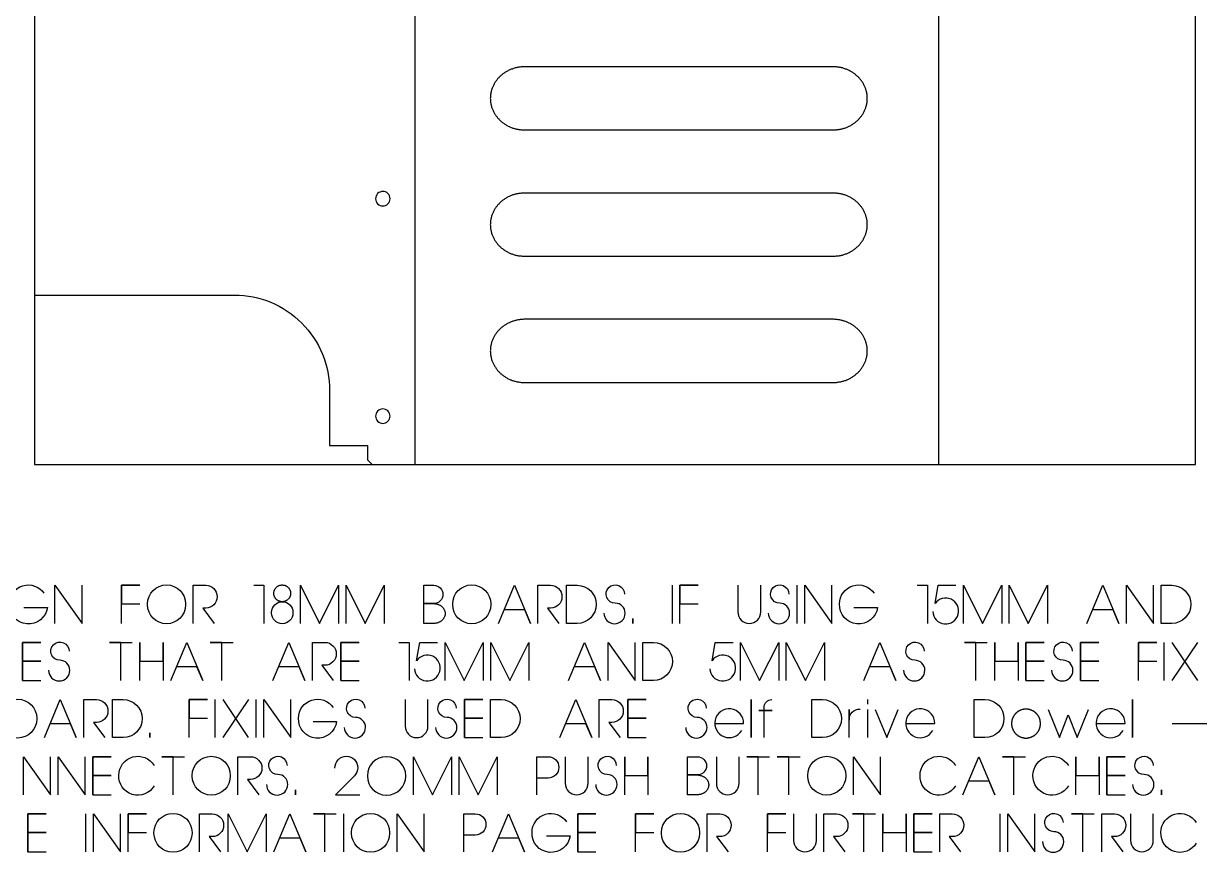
# Model space of a CAD drawing. Extents: x -841 to 6221, y -486 to 2945.
# Drawn here: x 1226 to 2462, y -410 to 461 of the extents above; entities that cross this region are included whole.
import ezdxf

# ---------------------------------------------------------------- set-up
doc = ezdxf.new("R2010")
doc.units = 0
doc.layers.add('DEFAULT_LAYER0', color=1, linetype='CONTINUOUS')
doc.layers.add('T5_LOGOLAYER_21', color=18, linetype='CONTINUOUS')

msp = doc.modelspace()

# ---------------------------------------------------------------- linework, layer by layer
at = {"layer": 'DEFAULT_LAYER0'}
for points in [[(1237.4, -2.1), (2457.4, -2.1), (2457.4, 2437.9), (1237.4, 2437.9)], [(1716.4, 382.5), (1716.5, 381.6), (1716.5, 380.8), (1716.5, 379.9), (1716.6, 379.1), (1716.7, 378.2), (1716.9, 377.4), (1717, 376.6), (1717.2, 375.8), (1717.4, 375), (1717.6, 374.2), (1717.8, 373.4), (1718.1, 372.6), (1718.3, 371.8), (1718.6, 371.1), (1718.9, 370.3), (1719.3, 369.6), (1719.6, 368.8), (1720, 368.1), (1720.4, 367.4), (1720.8, 366.7), (1721.2, 366), (1721.7, 365.3), (1722.1, 364.6), (1722.6, 363.9), (1723.1, 363.3), (1723.6, 362.6), (1724.1, 362), (1724.7, 361.4), (1725.2, 360.8), (1725.8, 360.2), (1726.4, 359.6), (1727, 359), (1727.6, 358.5), (1728.2, 357.9), (1728.9, 357.4), (1729.5, 356.9), (1730.2, 356.4), (1730.9, 355.9), (1731.6, 355.4), (1732.3, 355), (1733, 354.5), (1733.8, 354.1), (1734.5, 353.7), (1735.3, 353.3), (1736.1, 352.9), (1736.8, 352.6), (1737.6, 352.2), (1738.4, 351.9), (1739.2, 351.6), (1740.1, 351.3), (1740.9, 351.1), (1741.7, 350.8), (1742.6, 350.6), (1743.4, 350.4), (1744.3, 350.2), (1745.2, 350), (1746.1, 349.8), (1747, 349.7), (1747.9, 349.6), (1748.8, 349.5), (1749.7, 349.4), (1750.6, 349.4), (1751.5, 349.3), (1752.4, 349.3), (2076.4, 349.3), (2077.4, 349.3), (2078.3, 349.4), (2079.2, 349.4), (2080.1, 349.5), (2081, 349.6), (2081.9, 349.7), (2082.8, 349.8), (2083.7, 350), (2084.6, 350.2), (2085.4, 350.4), (2086.3, 350.6), (2087.1, 350.8), (2088, 351.1), (2088.8, 351.3), (2089.6, 351.6), (2090.5, 351.9), (2091.3, 352.2), (2092, 352.6), (2092.8, 352.9), (2093.6, 353.3), (2094.4, 353.7), (2095.1, 354.1), (2095.8, 354.5), (2096.6, 355), (2097.3, 355.4), (2098, 355.9), (2098.7, 356.4), (2099.3, 356.9), (2100, 357.4), (2100.6, 357.9), (2101.3, 358.5), (2101.9, 359), (2102.5, 359.6), (2103.1, 360.2), (2103.7, 360.8), (2104.2, 361.4), (2104.8, 362), (2105.3, 362.6), (2105.8, 363.3), (2106.3, 363.9), (2106.8, 364.6), (2107.2, 365.3), (2107.7, 366), (2108.1, 366.7), (2108.5, 367.4), (2108.9, 368.1), (2109.3, 368.8), (2109.6, 369.6), (2109.9, 370.3), (2110.3, 371.1), (2110.6, 371.8), (2110.8, 372.6), (2111.1, 373.4), (2111.3, 374.2), (2111.5, 375), (2111.7, 375.8), (2111.9, 376.6), (2112, 377.4), (2112.2, 378.2), (2112.3, 379.1), (2112.3, 379.9), (2112.4, 380.8), (2112.4, 381.6), (2112.4, 382.5), (2112.4, 383.3), (2112.4, 384.2), (2112.3, 385), (2112.3, 385.9), (2112.2, 386.7), (2112, 387.5), (2111.9, 388.3), (2111.7, 389.2), (2111.5, 390), (2111.3, 390.8), (2111.1, 391.6), (2110.8, 392.3), (2110.6, 393.1), (2110.3, 393.9), (2109.9, 394.6), (2109.6, 395.4), (2109.3, 396.1), (2108.9, 396.8), (2108.5, 397.6), (2108.1, 398.3), (2107.7, 399), (2107.2, 399.7), (2106.8, 400.3), (2106.3, 401), (2105.8, 401.7), (2105.3, 402.3), (2104.8, 402.9), (2104.2, 403.6), (2103.7, 404.2), (2103.1, 404.8), (2102.5, 405.4), (2101.9, 405.9), (2101.3, 406.5), (2100.6, 407), (2100, 407.5), (2099.3, 408.1), (2098.7, 408.6), (2098, 409), (2097.3, 409.5), (2096.6, 410), (2095.8, 410.4), (2095.1, 410.8), (2094.4, 411.2), (2093.6, 411.6), (2092.8, 412), (2092, 412.4), (2091.3, 412.7), (2090.5, 413), (2089.6, 413.3), (2088.8, 413.6), (2088, 413.9), (2087.1, 414.1), (2086.3, 414.4), (2085.4, 414.6), (2084.6, 414.8), (2083.7, 415), (2082.8, 415.1), (2081.9, 415.2), (2081, 415.4), (2080.1, 415.5), (2079.2, 415.5), (2078.3, 415.6), (2077.4, 415.6), (2076.4, 415.6), (1752.4, 415.6), (1751.5, 415.6), (1750.6, 415.6), (1749.7, 415.5), (1748.8, 415.5), (1747.9, 415.4), (1747, 415.2), (1746.1, 415.1), (1745.2, 415), (1744.3, 414.8), (1743.4, 414.6), (1742.6, 414.4), (1741.7, 414.1), (1740.9, 413.9), (1740.1, 413.6), (1739.2, 413.3), (1738.4, 413), (1737.6, 412.7), (1736.8, 412.4), (1736.1, 412), (1735.3, 411.6), (1734.5, 411.2), (1733.8, 410.8), (1733, 410.4), (1732.3, 410), (1731.6, 409.5), (1730.9, 409), (1730.2, 408.6), (1729.5, 408.1), (1728.9, 407.5), (1728.2, 407), (1727.6, 406.5), (1727, 405.9), (1726.4, 405.4), (1725.8, 404.8), (1725.2, 404.2), (1724.7, 403.6), (1724.1, 402.9), (1723.6, 402.3), (1723.1, 401.7), (1722.6, 401), (1722.1, 400.3), (1721.7, 399.7), (1721.2, 399), (1720.8, 398.3), (1720.4, 397.6), (1720, 396.8), (1719.6, 396.1), (1719.3, 395.4), (1718.9, 394.6), (1718.6, 393.9), (1718.3, 393.1), (1718.1, 392.3), (1717.8, 391.6), (1717.6, 390.8), (1717.4, 390), (1717.2, 389.2), (1717, 388.3), (1716.9, 387.5), (1716.7, 386.7), (1716.6, 385.9), (1716.5, 385), (1716.5, 384.2), (1716.5, 383.3)], [(1716.4, 249.8), (1716.5, 249), (1716.5, 248.1), (1716.5, 247.3), (1716.6, 246.4), (1716.7, 245.6), (1716.9, 244.8), (1717, 244), (1717.2, 243.2), (1717.4, 242.3), (1717.6, 241.6), (1717.8, 240.8), (1718.1, 240), (1718.3, 239.2), (1718.6, 238.4), (1718.9, 237.7), (1719.3, 236.9), (1719.6, 236.2), (1720, 235.5), (1720.4, 234.7), (1720.8, 234), (1721.2, 233.3), (1721.7, 232.6), (1722.1, 232), (1722.6, 231.3), (1723.1, 230.6), (1723.6, 230), (1724.1, 229.4), (1724.7, 228.7), (1725.2, 228.1), (1725.8, 227.5), (1726.4, 227), (1727, 226.4), (1727.6, 225.8), (1728.2, 225.3), (1728.9, 224.8), (1729.5, 224.3), (1730.2, 223.8), (1730.9, 223.3), (1731.6, 222.8), (1732.3, 222.3), (1733, 221.9), (1733.8, 221.5), (1734.5, 221.1), (1735.3, 220.7), (1736.1, 220.3), (1736.8, 219.9), (1737.6, 219.6), (1738.4, 219.3), (1739.2, 219), (1740.1, 218.7), (1740.9, 218.4), (1741.7, 218.2), (1742.6, 217.9), (1743.4, 217.7), (1744.3, 217.5), (1745.2, 217.4), (1746.1, 217.2), (1747, 217.1), (1747.9, 216.9), (1748.8, 216.9), (1749.7, 216.8), (1750.6, 216.7), (1751.5, 216.7), (1752.4, 216.7), (2076.4, 216.7), (2077.4, 216.7), (2078.3, 216.7), (2079.2, 216.8), (2080.1, 216.9), (2081, 216.9), (2081.9, 217.1), (2082.8, 217.2), (2083.7, 217.4), (2084.6, 217.5), (2085.4, 217.7), (2086.3, 217.9), (2087.1, 218.2), (2088, 218.4), (2088.8, 218.7), (2089.6, 219), (2090.5, 219.3), (2091.3, 219.6), (2092, 219.9), (2092.8, 220.3), (2093.6, 220.7), (2094.4, 221.1), (2095.1, 221.5), (2095.8, 221.9), (2096.6, 222.3), (2097.3, 222.8), (2098, 223.3), (2098.7, 223.8), (2099.3, 224.3), (2100, 224.8), (2100.6, 225.3), (2101.3, 225.8), (2101.9, 226.4), (2102.5, 227), (2103.1, 227.5), (2103.7, 228.1), (2104.2, 228.7), (2104.8, 229.4), (2105.3, 230), (2105.8, 230.6), (2106.3, 231.3), (2106.8, 232), (2107.2, 232.6), (2107.7, 233.3), (2108.1, 234), (2108.5, 234.7), (2108.9, 235.5), (2109.3, 236.2), (2109.6, 236.9), (2109.9, 237.7), (2110.3, 238.4), (2110.6, 239.2), (2110.8, 240), (2111.1, 240.8), (2111.3, 241.6), (2111.5, 242.3), (2111.7, 243.2), (2111.9, 244), (2112, 244.8), (2112.2, 245.6), (2112.3, 246.4), (2112.3, 247.3), (2112.4, 248.1), (2112.4, 249), (2112.4, 249.8), (2112.4, 250.7), (2112.4, 251.5), (2112.3, 252.4), (2112.3, 253.2), (2112.2, 254.1), (2112, 254.9), (2111.9, 255.7), (2111.7, 256.5), (2111.5, 257.3), (2111.3, 258.1), (2111.1, 258.9), (2110.8, 259.7), (2110.6, 260.5), (2110.3, 261.2), (2109.9, 262), (2109.6, 262.7), (2109.3, 263.5), (2108.9, 264.2), (2108.5, 264.9), (2108.1, 265.6), (2107.7, 266.3), (2107.2, 267), (2106.8, 267.7), (2106.3, 268.4), (2105.8, 269), (2105.3, 269.7), (2104.8, 270.3), (2104.2, 270.9), (2103.7, 271.5), (2103.1, 272.1), (2102.5, 272.7), (2101.9, 273.3), (2101.3, 273.8), (2100.6, 274.4), (2100, 274.9), (2099.3, 275.4), (2098.7, 275.9), (2098, 276.4), (2097.3, 276.9), (2096.6, 277.3), (2095.8, 277.8), (2095.1, 278.2), (2094.4, 278.6), (2093.6, 279), (2092.8, 279.4), (2092, 279.7), (2091.3, 280.1), (2090.5, 280.4), (2089.6, 280.7), (2088.8, 281), (2088, 281.3), (2087.1, 281.5), (2086.3, 281.7), (2085.4, 282), (2084.6, 282.1), (2083.7, 282.3), (2082.8, 282.5), (2081.9, 282.6), (2081, 282.7), (2080.1, 282.8), (2079.2, 282.9), (2078.3, 283), (2077.4, 283), (2076.4, 283), (1752.4, 283), (1751.5, 283), (1750.6, 283), (1749.7, 282.9), (1748.8, 282.8), (1747.9, 282.7), (1747, 282.6), (1746.1, 282.5), (1745.2, 282.3), (1744.3, 282.1), (1743.4, 282), (1742.6, 281.7), (1741.7, 281.5), (1740.9, 281.3), (1740.1, 281), (1739.2, 280.7), (1738.4, 280.4), (1737.6, 280.1), (1736.8, 279.7), (1736.1, 279.4), (1735.3, 279), (1734.5, 278.6), (1733.8, 278.2), (1733, 277.8), (1732.3, 277.3), (1731.6, 276.9), (1730.9, 276.4), (1730.2, 275.9), (1729.5, 275.4), (1728.9, 274.9), (1728.2, 274.4), (1727.6, 273.8), (1727, 273.3), (1726.4, 272.7), (1725.8, 272.1), (1725.2, 271.5), (1724.7, 270.9), (1724.1, 270.3), (1723.6, 269.7), (1723.1, 269), (1722.6, 268.4), (1722.1, 267.7), (1721.7, 267), (1721.2, 266.3), (1720.8, 265.6), (1720.4, 264.9), (1720, 264.2), (1719.6, 263.5), (1719.3, 262.7), (1718.9, 262), (1718.6, 261.2), (1718.3, 260.5), (1718.1, 259.7), (1717.8, 258.9), (1717.6, 258.1), (1717.4, 257.3), (1717.2, 256.5), (1717, 255.7), (1716.9, 254.9), (1716.7, 254.1), (1716.6, 253.2), (1716.5, 252.4), (1716.5, 251.5), (1716.5, 250.7)], [(1716.4, 117.2), (1716.5, 116.3), (1716.5, 115.5), (1716.5, 114.7), (1716.6, 113.8), (1716.7, 113), (1716.9, 112.2), (1717, 111.3), (1717.2, 110.5), (1717.4, 109.7), (1717.6, 108.9), (1717.8, 108.1), (1718.1, 107.3), (1718.3, 106.6), (1718.6, 105.8), (1718.9, 105), (1719.3, 104.3), (1719.6, 103.6), (1720, 102.8), (1720.4, 102.1), (1720.8, 101.4), (1721.2, 100.7), (1721.7, 100), (1722.1, 99.3), (1722.6, 98.7), (1723.1, 98), (1723.6, 97.4), (1724.1, 96.7), (1724.7, 96.1), (1725.2, 95.5), (1725.8, 94.9), (1726.4, 94.3), (1727, 93.8), (1727.6, 93.2), (1728.2, 92.7), (1728.9, 92.1), (1729.5, 91.6), (1730.2, 91.1), (1730.9, 90.6), (1731.6, 90.2), (1732.3, 89.7), (1733, 89.3), (1733.8, 88.8), (1734.5, 88.4), (1735.3, 88), (1736.1, 87.7), (1736.8, 87.3), (1737.6, 87), (1738.4, 86.7), (1739.2, 86.3), (1740.1, 86.1), (1740.9, 85.8), (1741.7, 85.5), (1742.6, 85.3), (1743.4, 85.1), (1744.3, 84.9), (1745.2, 84.7), (1746.1, 84.6), (1747, 84.4), (1747.9, 84.3), (1748.8, 84.2), (1749.7, 84.1), (1750.6, 84.1), (1751.5, 84.1), (1752.4, 84), (2076.4, 84), (2077.4, 84.1), (2078.3, 84.1), (2079.2, 84.1), (2080.1, 84.2), (2081, 84.3), (2081.9, 84.4), (2082.8, 84.6), (2083.7, 84.7), (2084.6, 84.9), (2085.4, 85.1), (2086.3, 85.3), (2087.1, 85.5), (2088, 85.8), (2088.8, 86.1), (2089.6, 86.3), (2090.5, 86.7), (2091.3, 87), (2092, 87.3), (2092.8, 87.7), (2093.6, 88), (2094.4, 88.4), (2095.1, 88.8), (2095.8, 89.3), (2096.6, 89.7), (2097.3, 90.2), (2098, 90.6), (2098.7, 91.1), (2099.3, 91.6), (2100, 92.1), (2100.6, 92.7), (2101.3, 93.2), (2101.9, 93.8), (2102.5, 94.3), (2103.1, 94.9), (2103.7, 95.5), (2104.2, 96.1), (2104.8, 96.7), (2105.3, 97.4), (2105.8, 98), (2106.3, 98.7), (2106.8, 99.3), (2107.2, 100), (2107.7, 100.7), (2108.1, 101.4), (2108.5, 102.1), (2108.9, 102.8), (2109.3, 103.6), (2109.6, 104.3), (2109.9, 105), (2110.3, 105.8), (2110.6, 106.6), (2110.8, 107.3), (2111.1, 108.1), (2111.3, 108.9), (2111.5, 109.7), (2111.7, 110.5), (2111.9, 111.3), (2112, 112.2), (2112.2, 113), (2112.3, 113.8), (2112.3, 114.7), (2112.4, 115.5), (2112.4, 116.3), (2112.4, 117.2), (2112.4, 118.1), (2112.4, 118.9), (2112.3, 119.8), (2112.3, 120.6), (2112.2, 121.4), (2112, 122.3), (2111.9, 123.1), (2111.7, 123.9), (2111.5, 124.7), (2111.3, 125.5), (2111.1, 126.3), (2110.8, 127.1), (2110.6, 127.8), (2110.3, 128.6), (2109.9, 129.4), (2109.6, 130.1), (2109.3, 130.8), (2108.9, 131.6), (2108.5, 132.3), (2108.1, 133), (2107.7, 133.7), (2107.2, 134.4), (2106.8, 135.1), (2106.3, 135.7), (2105.8, 136.4), (2105.3, 137), (2104.8, 137.7), (2104.2, 138.3), (2103.7, 138.9), (2103.1, 139.5), (2102.5, 140.1), (2101.9, 140.7), (2101.3, 141.2), (2100.6, 141.7), (2100, 142.3), (2099.3, 142.8), (2098.7, 143.3), (2098, 143.8), (2097.3, 144.2), (2096.6, 144.7), (2095.8, 145.1), (2095.1, 145.6), (2094.4, 146), (2093.6, 146.4), (2092.8, 146.7), (2092, 147.1), (2091.3, 147.4), (2090.5, 147.8), (2089.6, 148.1), (2088.8, 148.4), (2088, 148.6), (2087.1, 148.9), (2086.3, 149.1), (2085.4, 149.3), (2084.6, 149.5), (2083.7, 149.7), (2082.8, 149.8), (2081.9, 150), (2081, 150.1), (2080.1, 150.2), (2079.2, 150.3), (2078.3, 150.3), (2077.4, 150.4), (2076.4, 150.4), (1752.4, 150.4), (1751.5, 150.4), (1750.6, 150.3), (1749.7, 150.3), (1748.8, 150.2), (1747.9, 150.1), (1747, 150), (1746.1, 149.8), (1745.2, 149.7), (1744.3, 149.5), (1743.4, 149.3), (1742.6, 149.1), (1741.7, 148.9), (1740.9, 148.6), (1740.1, 148.4), (1739.2, 148.1), (1738.4, 147.8), (1737.6, 147.4), (1736.8, 147.1), (1736.1, 146.7), (1735.3, 146.4), (1734.5, 146), (1733.8, 145.6), (1733, 145.1), (1732.3, 144.7), (1731.6, 144.2), (1730.9, 143.8), (1730.2, 143.3), (1729.5, 142.8), (1728.9, 142.3), (1728.2, 141.7), (1727.6, 141.2), (1727, 140.7), (1726.4, 140.1), (1725.8, 139.5), (1725.2, 138.9), (1724.7, 138.3), (1724.1, 137.7), (1723.6, 137), (1723.1, 136.4), (1722.6, 135.7), (1722.1, 135.1), (1721.7, 134.4), (1721.2, 133.7), (1720.8, 133), (1720.4, 132.3), (1720, 131.6), (1719.6, 130.8), (1719.3, 130.1), (1718.9, 129.4), (1718.6, 128.6), (1718.3, 127.8), (1718.1, 127.1), (1717.8, 126.3), (1717.6, 125.5), (1717.4, 124.7), (1717.2, 123.9), (1717, 123.1), (1716.9, 122.3), (1716.7, 121.4), (1716.6, 120.6), (1716.5, 119.8), (1716.5, 118.9), (1716.5, 118.1)]]:
    msp.add_lwpolyline(points, close=True, dxfattribs=at)
msp.add_lwpolyline([(1237.4, 175.9), (1447.4, 175.9, -0.415348), (1547.4, 75.5), (1547.4, 17.9), (1587.4, 17.9), (1587.4, 2.9), (1592.4, -2.1), (1637.4, -2.1), (1637.4, 1597.9), (1592.4, 1597.9), (1587.4, 1592.9), (1587.4, 1577.9), (1547.4, 1577.9), (1547.4, 1519.9, -0.414828), (1447.2, 1419.9), (1237.4, 1420)], format="xyb", dxfattribs=at)
msp.add_lwpolyline([(1641.4, 1162.9), (2187.4, 1162.9), (2187.4, -2.1)], dxfattribs=at)
for points in [[(1603.4, 284.7, 0.414214), (1595.8, 277.1, 0.414214), (1603.4, 269.5, 0.414214), (1611.1, 277.1, 0.414214)], [(1603.4, 56.3, 0.414214), (1595.8, 48.7, 0.414214), (1603.4, 41.1, 0.414214), (1611.1, 48.7, 0.414214)]]:
    msp.add_lwpolyline(points, format="xyb", close=True, dxfattribs=at)
at = {"layer": 'T5_LOGOLAYER_21'}
for points in [[(1226.2, -152.2), (1251, -152.2, -0.955296), (1211, -148.6, -0.741566), (1247.4, -137.4)], [(1404.2, -169), (1404.2, -129), (1417.4, -129, -1), (1417.4, -153), (1414.2, -153), (1426.2, -169)], [(1766.5, -169), (1766.5, -129), (1779.7, -129, -1), (1779.7, -153), (1776.5, -153), (1788.5, -169)], [(1835.7, -158.2, 1), (1858.1, -158.2, 0.415385), (1847.7, -147.8, -0.668438), (1840.9, -131.4, -0.668438), (1857.3, -138.2)], [(1976.5, -129), (1976.5, -157, 1), (2000.5, -157), (2000.5, -129)], [(2008.5, -158.2, 1), (2030.9, -158.2, 0.415385), (2020.5, -147.8, -0.668438), (2013.7, -131.4, -0.668438), (2030.1, -138.2)], [(2098.5, -152.2), (2123.3, -152.2, -0.955296), (2083.3, -148.6, -0.741566), (2119.7, -137.4)], [(2181.3, -156.6, 0.857608), (2208, -159.4, 0.839431), (2183.7, -148.2), (2186.9, -129), (2205.7, -129)], [(1252.2, -218.2, 1), (1274.6, -218.2, 0.415385), (1264.2, -207.8, -0.668438), (1257.4, -191.4, -0.668438), (1273.8, -198.2)], [(1529.4, -229), (1529.4, -189), (1542.6, -189, -1), (1542.6, -213), (1539.4, -213), (1551.4, -229)], [(1636.6, -216.6, 0.857608), (1663.3, -219.4, 0.839431), (1639, -208.2), (1642.2, -189), (1661, -189)], [(1947, -216.6, 0.857608), (1973.7, -219.4, 0.839431), (1949.4, -208.2), (1952.6, -189), (1971.4, -189)], [(2150.6, -218.2, 1), (2173, -218.2, 0.415385), (2162.6, -207.8, -0.668438), (2155.8, -191.4, -0.668438), (2172.2, -198.2)], [(2306.2, -218.2, 1), (2328.6, -218.2, 0.415385), (2318.2, -207.8, -0.668438), (2311.4, -191.4, -0.668438), (2327.8, -198.2)], [(1289.4, -289), (1289.4, -249), (1302.6, -249, -1), (1302.6, -273), (1299.4, -273), (1311.4, -289)], [(1530.1, -272.2), (1554.9, -272.2, -0.955296), (1514.9, -268.6, -0.741566), (1551.3, -257.4)], [(1562.9, -278.2, 1), (1585.3, -278.2, 0.415385), (1574.9, -267.8, -0.668438), (1568.1, -251.4, -0.668438), (1584.5, -258.2)], [(1626.9, -249), (1626.9, -277, 1), (1650.9, -277), (1650.9, -249)], [(1658.9, -278.2, 1), (1681.3, -278.2, 0.415385), (1670.9, -267.8, -0.668438), (1664.1, -251.4, -0.668438), (1680.5, -258.2)], [(1830.9, -289), (1830.9, -249), (1844.1, -249, -1), (1844.1, -273), (1840.9, -273), (1852.9, -289)], [(1921.7, -278.2, 1), (1944.1, -278.2, 0.415385), (1933.7, -267.8, -0.668438), (1926.9, -251.4, -0.668438), (1943.3, -258.2)], [(1952.9, -274.2), (1982.5, -274.2, 0.90232), (1952.6, -270.5, 0.862347), (1980.5, -281.4)], [(2004.1, -289), (2004.1, -260.6), (1998.5, -260.6), (2012.5, -260.6), (2004.1, -260.6), (2004.1, -257, -0.413333), (2012.1, -249)], [(2093.3, -289), (2093.3, -259.4), (2093.3, -270.6, -0.416092), (2104.9, -259)], [(2153.7, -274.2), (2183.3, -274.2, 0.90232), (2153.3, -270.5, 0.862347), (2181.3, -281.4)], [(2353.7, -274.2), (2383.3, -274.2, 0.90232), (2353.3, -270.5, 0.862347), (2381.3, -281.4)], [(1363.2, -339.8, -0.77786), (1326, -328.6, -0.756443), (1363.2, -318.2)], [(1481.2, -338.2, 1), (1503.6, -338.2, 0.415385), (1493.2, -327.8, -0.668438), (1486.4, -311.4, -0.668438), (1502.8, -318.2)], [(1553.2, -321, -0.423868), (1565.2, -308.6, -0.413911), (1577.2, -320.6, -0.194637), (1573.6, -329), (1553.6, -349), (1579.2, -349)], [(1827.2, -338.2, 1), (1849.6, -338.2, 0.415385), (1839.2, -327.8, -0.668438), (1832.4, -311.4, -0.668438), (1848.8, -318.2)], [(2205.1, -339.8, -0.77786), (2167.9, -328.6, -0.756443), (2205.1, -318.2)], [(2323.8, -339.8, -0.77786), (2286.6, -328.6, -0.756443), (2323.8, -318.2)], [(2391.3, -338.2, 1), (2413.7, -338.2, 0.415385), (2403.3, -327.8, -0.668438), (2396.5, -311.4, -0.668438), (2412.9, -318.2)], [(1451.2, -349), (1451.2, -309), (1464.4, -309, -1), (1464.4, -333), (1461.2, -333), (1473.2, -349)], [(1765.2, -349), (1765.2, -309), (1777.2, -309, -1), (1777.2, -331.4), (1765.2, -331.4)], [(1795.2, -309), (1795.2, -337, 1), (1819.2, -337), (1819.2, -309)], [(1953.9, -309), (1953.9, -337, 1), (1977.9, -337), (1977.9, -309)], [(1411, -409), (1411, -369), (1424.2, -369, -1), (1424.2, -393), (1421, -393), (1433, -409)], [(1688.6, -409), (1688.6, -369), (1700.6, -369, -1), (1700.6, -391.4), (1688.6, -391.4)], [(1775.4, -392.2), (1800.2, -392.2, -0.955296), (1760.2, -388.6, -0.741566), (1796.6, -377.4)], [(1944.2, -409), (1944.2, -369), (1957.4, -369, -1), (1957.4, -393), (1954.2, -393), (1966.2, -409)], [(2035, -369), (2035, -397, 1), (2059, -397), (2059, -369)], [(2067, -409), (2067, -369), (2080.2, -369, -1), (2080.2, -393), (2077, -393), (2089, -409)], [(2188.6, -409), (2188.6, -369), (2201.8, -369, -1), (2201.8, -393), (2198.6, -393), (2210.6, -409)], [(2296.6, -398.2, 1), (2319, -398.2, 0.415385), (2308.6, -387.8, -0.668438), (2301.8, -371.4, -0.668438), (2318.2, -378.2)], [(2359, -409), (2359, -369), (2372.2, -369, -1), (2372.2, -393), (2369, -393), (2381, -409)], [(2389, -369), (2389, -397, 1), (2413, -397), (2413, -369)], [(2458.2, -399.8, -0.77786), (2421, -388.6, -0.756443), (2458.2, -378.2)]]:
    msp.add_lwpolyline(points, format="xyb", dxfattribs=at)
for points in [[(1259, -169), (1259, -129), (1287.4, -169), (1287.4, -129)], [(1329, -169), (1329, -129), (1348.2, -129), (1329, -129), (1329, -148.6), (1348.2, -148.6)], [(1467.8, -129), (1478.6, -129), (1478.6, -169)], [(1517, -169), (1517, -129), (1537, -169), (1557, -129), (1557, -169)], [(1565, -169), (1565, -129), (1585, -169), (1605, -129), (1605, -169)], [(1724.9, -169), (1741.7, -129), (1758.5, -169), (1752.5, -154.6), (1731.3, -154.6)], [(1907.7, -169), (1907.7, -129)], [(1915.7, -169), (1915.7, -129), (1934.9, -129), (1915.7, -129), (1915.7, -148.6), (1934.9, -148.6)], [(2038.9, -169), (2038.9, -129)], [(2046.9, -169), (2046.9, -129), (2075.3, -169), (2075.3, -129)], [(2164.9, -129), (2175.7, -129), (2175.7, -169)], [(2213.7, -169), (2213.7, -129), (2233.7, -169), (2253.7, -129), (2253.7, -169)], [(2261.7, -169), (2261.7, -129), (2281.7, -169), (2301.7, -129), (2301.7, -169)], [(2343.3, -169), (2360.1, -129), (2376.9, -169), (2370.9, -154.6), (2349.7, -154.6)], [(2384.9, -169), (2384.9, -129), (2413.3, -169), (2413.3, -129)], [(1225, -229), (1225, -189), (1244.2, -189), (1225, -189), (1225, -208.6), (1244.2, -208.6), (1225, -208.6), (1225, -229), (1244.2, -229)], [(1328.2, -229), (1328.2, -189), (1316.2, -189), (1340.2, -189)], [(1348.2, -229), (1348.2, -189), (1348.2, -208.6), (1372.6, -208.6), (1372.6, -189), (1372.6, -229)], [(1380.6, -229), (1397.4, -189), (1414.2, -229), (1408.2, -214.6), (1387, -214.6)], [(1434.2, -229), (1434.2, -189), (1422.2, -189), (1446.2, -189)], [(1487.8, -229), (1504.6, -189), (1521.4, -229), (1515.4, -214.6), (1494.2, -214.6)], [(1559.4, -229), (1559.4, -189), (1578.6, -189), (1559.4, -189), (1559.4, -208.6), (1578.6, -208.6), (1559.4, -208.6), (1559.4, -229), (1578.6, -229)], [(1620.2, -189), (1631, -189), (1631, -229)], [(1669, -229), (1669, -189), (1689, -229), (1709, -189), (1709, -229)], [(1717, -229), (1717, -189), (1737, -229), (1757, -189), (1757, -229)], [(1798.6, -229), (1815.4, -189), (1832.2, -229), (1826.2, -214.6), (1805, -214.6)], [(1840.2, -229), (1840.2, -189), (1868.6, -229), (1868.6, -189)], [(1979.4, -229), (1979.4, -189), (1999.4, -229), (2019.4, -189), (2019.4, -229)], [(2027.4, -229), (2027.4, -189), (2047.4, -229), (2067.4, -189), (2067.4, -229)], [(2109, -229), (2125.8, -189), (2142.6, -229), (2136.6, -214.6), (2115.4, -214.6)], [(2226.6, -229), (2226.6, -189), (2214.6, -189), (2238.6, -189)], [(2246.6, -229), (2246.6, -189), (2246.6, -208.6), (2271, -208.6), (2271, -189), (2271, -229)], [(2279, -229), (2279, -189), (2298.2, -189), (2279, -189), (2279, -208.6), (2298.2, -208.6), (2279, -208.6), (2279, -229), (2298.2, -229)], [(2336.6, -229), (2336.6, -189), (2355.8, -189), (2336.6, -189), (2336.6, -208.6), (2355.8, -208.6), (2336.6, -208.6), (2336.6, -229), (2355.8, -229)], [(2397.4, -229), (2397.4, -189), (2416.6, -189), (2397.4, -189), (2397.4, -208.6), (2416.6, -208.6)], [(2424.6, -229), (2424.6, -189)], [(2432.6, -189), (2459.4, -229)], [(2433, -229), (2459.8, -189)], [(1247.8, -289), (1264.6, -249), (1281.4, -289), (1275.4, -274.6), (1254.2, -274.6)], [(1400.1, -289), (1400.1, -249), (1419.3, -249), (1400.1, -249), (1400.1, -268.6), (1419.3, -268.6)], [(1427.3, -289), (1427.3, -249)], [(1435.3, -249), (1462.1, -289)], [(1435.7, -289), (1462.5, -249)], [(1470.5, -289), (1470.5, -249)], [(1478.5, -289), (1478.5, -249), (1506.9, -289), (1506.9, -249)], [(1689.3, -289), (1689.3, -249), (1708.5, -249), (1689.3, -249), (1689.3, -268.6), (1708.5, -268.6), (1689.3, -268.6), (1689.3, -289), (1708.5, -289)], [(1789.3, -289), (1806.1, -249), (1822.9, -289), (1816.9, -274.6), (1795.7, -274.6)], [(1860.9, -289), (1860.9, -249), (1880.1, -249), (1860.9, -249), (1860.9, -268.6), (1880.1, -268.6), (1860.9, -268.6), (1860.9, -289), (1880.1, -289)], [(2112.9, -253.8), (2112.9, -249)], [(2112.9, -289), (2112.9, -259.4)], [(2120.9, -259.4), (2132.9, -289), (2144.9, -259.4)], [(2302.5, -259.4), (2314.5, -289), (2323.7, -265), (2332.9, -289), (2344.9, -259.4)], [(2432.9, -274.2), (2473.7, -274.2)], [(1226, -349), (1226, -309), (1254.4, -349), (1254.4, -309)], [(1262.4, -349), (1262.4, -309), (1290.8, -349), (1290.8, -309)], [(1298.8, -349), (1298.8, -309), (1318, -309), (1298.8, -309), (1298.8, -328.6), (1318, -328.6), (1298.8, -328.6), (1298.8, -349), (1318, -349)], [(1383.2, -349), (1383.2, -309), (1371.2, -309), (1395.2, -309)], [(1635.6, -349), (1635.6, -309), (1655.6, -349), (1675.6, -309), (1675.6, -349)], [(1683.6, -349), (1683.6, -309), (1703.6, -349), (1723.6, -309), (1723.6, -349)], [(1857.6, -349), (1857.6, -309), (1857.6, -328.6), (1882, -328.6), (1882, -309), (1882, -349)], [(1997.9, -349), (1997.9, -309), (1985.9, -309), (2009.9, -309)], [(2029.9, -349), (2029.9, -309), (2017.9, -309), (2041.9, -309)], [(2097.9, -349), (2097.9, -309), (2126.3, -349), (2126.3, -309)], [(2213, -349), (2229.8, -309), (2246.6, -349), (2240.6, -334.6), (2219.4, -334.6)], [(2266.6, -349), (2266.6, -309), (2254.6, -309), (2278.6, -309)], [(2331.7, -349), (2331.7, -309), (2331.7, -328.6), (2356.1, -328.6), (2356.1, -309), (2356.1, -349)], [(2364.1, -349), (2364.1, -309), (2383.3, -309), (2364.1, -309), (2364.1, -328.6), (2383.3, -328.6), (2364.1, -328.6), (2364.1, -349), (2383.3, -349)], [(1230.6, -409), (1230.6, -369), (1249.8, -369), (1230.6, -369), (1230.6, -388.6), (1249.8, -388.6), (1230.6, -388.6), (1230.6, -409), (1249.8, -409)], [(1291.4, -409), (1291.4, -369)], [(1299.4, -409), (1299.4, -369), (1327.8, -409), (1327.8, -369)], [(1335.8, -409), (1335.8, -369), (1355, -369), (1335.8, -369), (1335.8, -388.6), (1355, -388.6)], [(1441, -409), (1441, -369), (1461, -409), (1481, -369), (1481, -409)], [(1489, -409), (1505.8, -369), (1522.6, -409), (1516.6, -394.6), (1495.4, -394.6)], [(1542.6, -409), (1542.6, -369), (1530.6, -369), (1554.6, -369)], [(1562.6, -409), (1562.6, -369)], [(1618.6, -409), (1618.6, -369), (1647, -409), (1647, -369)], [(1718.6, -409), (1735.4, -369), (1752.2, -409), (1746.2, -394.6), (1725, -394.6)], [(1808.2, -409), (1808.2, -369), (1827.4, -369), (1808.2, -369), (1808.2, -388.6), (1827.4, -388.6), (1808.2, -388.6), (1808.2, -409), (1827.4, -409)], [(1869, -409), (1869, -369), (1888.2, -369), (1869, -369), (1869, -388.6), (1888.2, -388.6)], [(2007.8, -409), (2007.8, -369), (2027, -369), (2007.8, -369), (2007.8, -388.6), (2027, -388.6)], [(2109, -409), (2109, -369), (2097, -369), (2121, -369)], [(2129, -409), (2129, -369), (2129, -388.6), (2153.4, -388.6), (2153.4, -369), (2153.4, -409)], [(2161.4, -409), (2161.4, -369), (2180.6, -369), (2161.4, -369), (2161.4, -388.6), (2180.6, -388.6), (2161.4, -388.6), (2161.4, -409), (2180.6, -409)], [(2252.2, -409), (2252.2, -369)], [(2260.2, -409), (2260.2, -369), (2288.6, -409), (2288.6, -369)], [(2339, -409), (2339, -369), (2327, -369), (2351, -369)]]:
    msp.add_lwpolyline(points, dxfattribs=at)
for points in [[(1396.2, -149.4, -1), (1356.2, -149.4), (1356.2, -148.6, -1), (1396.2, -148.6)], [(1646.6, -169), (1646.6, -129), (1657, -129, -1), (1657, -148.2), (1646.6, -148.2), (1657, -148.2), (1657.6, -148.2), (1658.2, -148.3), (1658.8, -148.4), (1659.4, -148.4), (1659.9, -148.6), (1660.5, -148.7), (1661.1, -148.9), (1661.6, -149.1), (1662.1, -149.3), (1662.7, -149.5), (1663.2, -149.7), (1663.6, -150), (1664.1, -150.3), (1664.6, -150.6), (1665, -150.9), (1665.4, -151.3), (1665.8, -151.6), (1666.2, -152), (1666.5, -152.4), (1666.9, -152.8), (1667.2, -153.2), (1667.5, -153.7), (1667.7, -154.1), (1668, -154.6), (1668.2, -155.1), (1668.4, -155.5), (1668.5, -156), (1668.7, -156.5), (1668.8, -157.1), (1668.8, -157.3), (1668.8, -157.6), (1668.9, -157.8), (1668.9, -158.1), (1668.9, -158.4), (1668.9, -158.6), (1668.9, -158.9), (1668.9, -159.2), (1668.9, -159.4), (1668.8, -159.7), (1668.8, -160), (1668.8, -160.2), (1668.7, -160.7), (1668.5, -161.2), (1668.4, -161.7), (1668.2, -162.2), (1668, -162.7), (1667.7, -163.1), (1667.5, -163.6), (1667.2, -164), (1666.9, -164.5), (1666.5, -164.9), (1666.2, -165.3), (1665.8, -165.6), (1665.4, -166), (1665, -166.3), (1664.6, -166.7), (1664.1, -167), (1663.6, -167.3), (1663.2, -167.5), (1662.7, -167.8), (1662.1, -168), (1661.6, -168.2), (1661.1, -168.4), (1660.5, -168.6), (1659.9, -168.7), (1659.4, -168.8), (1658.8, -168.9), (1658.2, -169), (1657.6, -169), (1657, -169)], [(1716.9, -149.4, -1), (1676.9, -149.4), (1676.9, -148.6, -1), (1716.9, -148.6)], [(1796.5, -169), (1796.5, -129), (1807.7, -129, -1), (1807.7, -169)], [(2421.3, -169), (2421.3, -129), (2432.5, -129, -1), (2432.5, -169)], [(1497.8, -146.2, -0.414286), (1509, -157.4), (1509, -158.2, -1), (1486.6, -158.2), (1486.6, -157.4, -0.414286)], [(1876.6, -229), (1876.6, -189), (1887.8, -189, -1), (1887.8, -229)], [(1239.8, -269.4, -1), (1199.8, -269.4), (1199.8, -268.6, -1), (1239.8, -268.6)], [(1319.4, -289), (1319.4, -249), (1330.6, -249, -1), (1330.6, -289)], [(1716.5, -289), (1716.5, -249), (1727.7, -249, -1), (1727.7, -289)], [(2054.1, -289), (2054.1, -249), (2065.3, -249, -1), (2065.3, -289)], [(2224.9, -289), (2224.9, -249), (2236.1, -249, -1), (2236.1, -289)], [(1443.2, -329.4, -1), (1403.2, -329.4), (1403.2, -328.6, -1), (1443.2, -328.6)], [(2089.9, -329.4, -1), (2049.9, -329.4), (2049.9, -328.6, -1), (2089.9, -328.6)], [(1607.2, -349.4), (1607.6, -349.4, 0.413333), (1627.6, -329.4), (1627.6, -329, 0.413333), (1607.6, -309), (1607.2, -309, 0.413333), (1587.2, -329), (1587.2, -329.4, 0.413333)], [(1923.6, -349), (1923.6, -309), (1934, -309, -1), (1934, -328.2), (1923.6, -328.2), (1934, -328.2), (1934.6, -328.2), (1935.2, -328.3), (1935.8, -328.4), (1936.4, -328.4), (1936.9, -328.6), (1937.5, -328.7), (1938.1, -328.9), (1938.6, -329.1), (1939.1, -329.3), (1939.6, -329.5), (1940.1, -329.7), (1940.6, -330), (1941.1, -330.3), (1941.5, -330.6), (1942, -330.9), (1942.4, -331.3), (1942.8, -331.6), (1943.2, -332), (1943.5, -332.4), (1943.9, -332.8), (1944.2, -333.2), (1944.5, -333.7), (1944.7, -334.1), (1945, -334.6), (1945.2, -335.1), (1945.4, -335.5), (1945.5, -336), (1945.7, -336.5), (1945.8, -337.1), (1945.8, -337.3), (1945.8, -337.6), (1945.9, -337.8), (1945.9, -338.1), (1945.9, -338.4), (1945.9, -338.6), (1945.9, -338.9), (1945.9, -339.2), (1945.9, -339.4), (1945.8, -339.7), (1945.8, -340), (1945.8, -340.2), (1945.7, -340.7), (1945.5, -341.2), (1945.4, -341.7), (1945.2, -342.2), (1945, -342.7), (1944.7, -343.1), (1944.5, -343.6), (1944.2, -344), (1943.9, -344.5), (1943.5, -344.9), (1943.2, -345.3), (1942.8, -345.6), (1942.4, -346), (1942, -346.3), (1941.5, -346.7), (1941.1, -347), (1940.6, -347.3), (1940.1, -347.5), (1939.6, -347.8), (1939.1, -348), (1938.6, -348.2), (1938.1, -348.4), (1937.5, -348.6), (1936.9, -348.7), (1936.4, -348.8), (1935.8, -348.9), (1935.2, -349), (1934.6, -349), (1934, -349)], [(1403, -389.4, -1), (1363, -389.4), (1363, -388.6, -1), (1403, -388.6)], [(1610.6, -389.4, -1), (1570.6, -389.4), (1570.6, -388.6, -1), (1610.6, -388.6)], [(1936.2, -389.4, -1), (1896.2, -389.4), (1896.2, -388.6, -1), (1936.2, -388.6)]]:
    msp.add_lwpolyline(points, format="xyb", close=True, dxfattribs=at)
for points in [[(1497.8, -146.2), (1497.3, -146.2), (1496.9, -146.2), (1496.4, -146.1), (1496, -146.1), (1495.6, -146), (1495.1, -145.8), (1494.7, -145.7), (1494.3, -145.5), (1493.9, -145.4), (1493.6, -145.2), (1493.2, -145), (1492.8, -144.7), (1492.5, -144.5), (1492.2, -144.2), (1491.8, -143.9), (1491.5, -143.7), (1491.2, -143.4), (1491, -143), (1490.7, -142.7), (1490.5, -142.4), (1490.2, -142), (1490, -141.6), (1489.8, -141.3), (1489.7, -140.9), (1489.5, -140.5), (1489.4, -140.1), (1489.2, -139.6), (1489.1, -139.2), (1489.1, -138.8), (1489, -138.3), (1489, -137.9), (1489, -137.4), (1489, -137), (1489, -136.5), (1489.1, -136.1), (1489.1, -135.7), (1489.2, -135.2), (1489.4, -134.8), (1489.5, -134.4), (1489.7, -134), (1489.8, -133.6), (1490, -133.2), (1490.2, -132.9), (1490.5, -132.5), (1490.7, -132.2), (1491, -131.8), (1491.2, -131.5), (1491.5, -131.2), (1491.8, -130.9), (1492.2, -130.6), (1492.5, -130.4), (1492.8, -130.1), (1493.2, -129.9), (1493.6, -129.7), (1493.9, -129.5), (1494.3, -129.3), (1494.7, -129.2), (1495.1, -129), (1495.6, -128.9), (1496, -128.8), (1496.4, -128.7), (1496.9, -128.7), (1497.3, -128.6), (1497.8, -128.6), (1498.2, -128.6), (1498.7, -128.7), (1499.1, -128.7), (1499.5, -128.8), (1500, -128.9), (1500.4, -129), (1500.8, -129.2), (1501.2, -129.3), (1501.6, -129.5), (1502, -129.7), (1502.3, -129.9), (1502.7, -130.1), (1503, -130.4), (1503.4, -130.6), (1503.7, -130.9), (1504, -131.2), (1504.3, -131.5), (1504.6, -131.8), (1504.8, -132.2), (1505.1, -132.5), (1505.3, -132.9), (1505.5, -133.2), (1505.7, -133.6), (1505.9, -134), (1506, -134.4), (1506.2, -134.8), (1506.3, -135.2), (1506.4, -135.7), (1506.5, -136.1), (1506.5, -136.5), (1506.6, -137), (1506.6, -137.4), (1506.6, -137.9), (1506.5, -138.3), (1506.5, -138.8), (1506.4, -139.2), (1506.3, -139.6), (1506.2, -140.1), (1506, -140.5), (1505.9, -140.9), (1505.7, -141.3), (1505.5, -141.6), (1505.3, -142), (1505.1, -142.4), (1504.8, -142.7), (1504.6, -143), (1504.3, -143.4), (1504, -143.7), (1503.7, -143.9), (1503.4, -144.2), (1503, -144.5), (1502.7, -144.7), (1502.3, -145), (1502, -145.2), (1501.6, -145.4), (1501.2, -145.5), (1500.8, -145.7), (1500.4, -145.8), (1500, -146), (1499.5, -146.1), (1499.1, -146.1), (1498.7, -146.2), (1498.2, -146.2)], [(1866.1, -169), (1866.1, -163.8)], [(1990.5, -289), (1990.5, -249)], [(2279.3, -289.4), (2279.6, -289.4), (2280, -289.4), (2280.4, -289.4), (2280.8, -289.4), (2281.2, -289.3), (2281.6, -289.3), (2281.9, -289.2), (2282.3, -289.1), (2282.7, -289), (2283.1, -289), (2283.4, -288.9), (2283.8, -288.8), (2284.1, -288.6), (2284.5, -288.5), (2284.8, -288.4), (2285.2, -288.2), (2285.5, -288.1), (2285.8, -287.9), (2286.2, -287.8), (2286.5, -287.6), (2286.8, -287.4), (2287.1, -287.2), (2287.4, -287), (2287.8, -286.8), (2288.1, -286.6), (2288.4, -286.4), (2288.6, -286.2), (2288.9, -286), (2289.2, -285.7), (2289.5, -285.5), (2289.7, -285.2), (2290, -285), (2290.3, -284.7), (2290.5, -284.5), (2290.8, -284.2), (2291, -283.9), (2291.2, -283.6), (2291.4, -283.3), (2291.7, -283), (2291.9, -282.7), (2292.1, -282.4), (2292.3, -282.1), (2292.4, -281.8), (2292.6, -281.5), (2292.8, -281.2), (2293, -280.8), (2293.1, -280.5), (2293.3, -280.2), (2293.4, -279.8), (2293.5, -279.5), (2293.7, -279.1), (2293.8, -278.8), (2293.9, -278.4), (2294, -278), (2294.1, -277.7), (2294.1, -277.3), (2294.2, -276.9), (2294.3, -276.6), (2294.3, -276.2), (2294.4, -275.8), (2294.4, -275.4), (2294.4, -275), (2294.5, -274.6), (2294.5, -274.2), (2294.5, -273.8), (2294.4, -273.5), (2294.4, -273.1), (2294.4, -272.7), (2294.3, -272.3), (2294.3, -271.9), (2294.2, -271.5), (2294.1, -271.2), (2294.1, -270.8), (2294, -270.4), (2293.9, -270.1), (2293.8, -269.7), (2293.7, -269.4), (2293.5, -269), (2293.4, -268.7), (2293.3, -268.3), (2293.1, -268), (2293, -267.6), (2292.8, -267.3), (2292.6, -267), (2292.4, -266.7), (2292.3, -266.4), (2292.1, -266), (2291.9, -265.7), (2291.7, -265.4), (2291.4, -265.1), (2291.2, -264.9), (2291, -264.6), (2290.8, -264.3), (2290.5, -264), (2290.3, -263.7), (2290, -263.5), (2289.7, -263.2), (2289.5, -263), (2289.2, -262.7), (2288.9, -262.5), (2288.6, -262.3), (2288.4, -262.1), (2288.1, -261.8), (2287.8, -261.6), (2287.4, -261.4), (2287.1, -261.2), (2286.8, -261), (2286.5, -260.9), (2286.2, -260.7), (2285.8, -260.5), (2285.5, -260.4), (2285.2, -260.2), (2284.8, -260.1), (2284.5, -260), (2284.1, -259.8), (2283.8, -259.7), (2283.4, -259.6), (2283.1, -259.5), (2282.7, -259.4), (2282.3, -259.3), (2281.9, -259.3), (2281.6, -259.2), (2281.2, -259.2), (2280.8, -259.1), (2280.4, -259.1), (2280, -259.1), (2279.6, -259), (2279.3, -259), (2278.9, -259), (2278.5, -259.1), (2278.1, -259.1), (2277.7, -259.1), (2277.3, -259.2), (2276.9, -259.2), (2276.6, -259.3), (2276.2, -259.3), (2275.8, -259.4), (2275.5, -259.5), (2275.1, -259.6), (2274.7, -259.7), (2274.4, -259.8), (2274, -260), (2273.7, -260.1), (2273.3, -260.2), (2273, -260.4), (2272.7, -260.5), (2272.3, -260.7), (2272, -260.9), (2271.7, -261), (2271.4, -261.2), (2271.1, -261.4), (2270.8, -261.6), (2270.5, -261.8), (2270.2, -262.1), (2269.9, -262.3), (2269.6, -262.5), (2269.3, -262.7), (2269, -263), (2268.8, -263.2), (2268.5, -263.5), (2268.3, -263.7), (2268, -264), (2267.8, -264.3), (2267.5, -264.6), (2267.3, -264.9), (2267.1, -265.1), (2266.9, -265.4), (2266.7, -265.7), (2266.5, -266), (2266.3, -266.4), (2266.1, -266.7), (2265.9, -267), (2265.7, -267.3), (2265.6, -267.6), (2265.4, -268), (2265.3, -268.3), (2265.1, -268.7), (2265, -269), (2264.9, -269.4), (2264.7, -269.7), (2264.6, -270.1), (2264.5, -270.4), (2264.4, -270.8), (2264.4, -271.2), (2264.3, -271.5), (2264.2, -271.9), (2264.2, -272.3), (2264.1, -272.7), (2264.1, -273.1), (2264.1, -273.5), (2264.1, -273.8), (2264.1, -274.2), (2264.1, -274.6), (2264.1, -275), (2264.1, -275.4), (2264.1, -275.8), (2264.2, -276.2), (2264.2, -276.6), (2264.3, -276.9), (2264.4, -277.3), (2264.4, -277.7), (2264.5, -278), (2264.6, -278.4), (2264.7, -278.8), (2264.9, -279.1), (2265, -279.5), (2265.1, -279.8), (2265.3, -280.2), (2265.4, -280.5), (2265.6, -280.8), (2265.7, -281.2), (2265.9, -281.5), (2266.1, -281.8), (2266.3, -282.1), (2266.5, -282.4), (2266.7, -282.7), (2266.9, -283), (2267.1, -283.3), (2267.3, -283.6), (2267.5, -283.9), (2267.8, -284.2), (2268, -284.5), (2268.3, -284.7), (2268.5, -285), (2268.8, -285.2), (2269, -285.5), (2269.3, -285.7), (2269.6, -286), (2269.9, -286.2), (2270.2, -286.4), (2270.5, -286.6), (2270.8, -286.8), (2271.1, -287), (2271.4, -287.2), (2271.7, -287.4), (2272, -287.6), (2272.3, -287.8), (2272.7, -287.9), (2273, -288.1), (2273.3, -288.2), (2273.7, -288.4), (2274, -288.5), (2274.4, -288.6), (2274.7, -288.8), (2275.1, -288.9), (2275.5, -289), (2275.8, -289), (2276.2, -289.1), (2276.6, -289.2), (2276.9, -289.3), (2277.3, -289.3), (2277.7, -289.4), (2278.1, -289.4), (2278.5, -289.4), (2278.9, -289.4)], [(2391.3, -289), (2391.3, -249)], [(1358.5, -289), (1358.5, -283.8)], [(1511.6, -349), (1511.6, -343.8)], [(2421.7, -349), (2421.7, -343.8)]]:
    msp.add_lwpolyline(points, close=True, dxfattribs=at)

doc.saveas('drawing.dxf')
